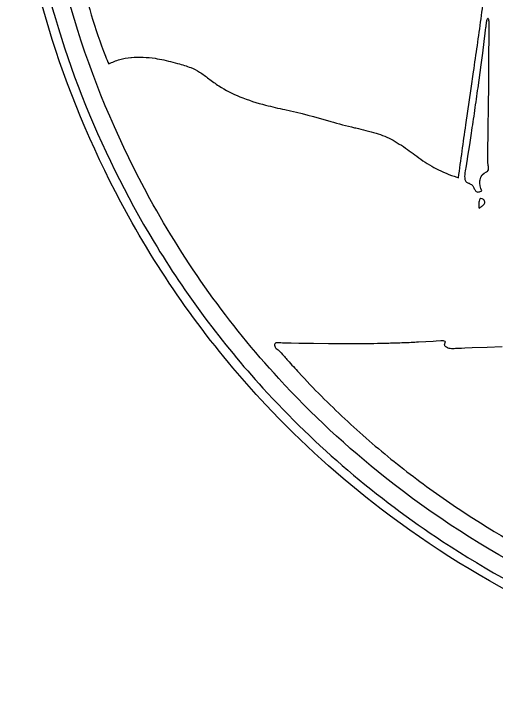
# Model space of a CAD drawing. Header units: metres. Extents: x 0.2 to 11.8, y 0.2 to 11.8.
# Drawn here: x 0.244 to 3.16, y 0.196 to 4.399 of the extents above; entities that cross this region are included whole.
import ezdxf

# ---------------------------------------------------------------- set-up
doc = ezdxf.new("R2010")
doc.units = ezdxf.units.M

msp = doc.modelspace()

# ---------------------------------------------------------------- linework, layer by layer
at = {"layer": 'Layer 1', "color": 0}
for points in [[(11.44927, 4.46999, -0.0971), (10.44344, 2.50247, -0.0402), (9.83347, 1.84359, -0.059), (8.7686, 1.07638, -0.0978), (6.65384, 0.39465, -0.0405), (5.75194, 0.3625), (5.75194, 0.3625, -0.0594), (4.44979, 0.57958, -0.0971), (2.48925, 1.59258, -0.0395), (1.84545, 2.19202, -0.0601), (1.06715, 3.27993, -0.097), (0.39794, 5.38226, -0.0386)], [(11.57739, 4.41896, -0.0927), (10.6115, 2.48336, -0.0422), (9.96654, 1.76588, -0.06), (8.8615, 0.95466, -0.0949), (6.76544, 0.24878, -0.0408), (5.83409, 0.1986), (5.83409, 0.1986, -0.0591), (4.50075, 0.39601, -0.0974), (2.46498, 1.4013, -0.0411), (1.76765, 2.03208, -0.0598), (0.95989, 3.13387, -0.0973), (0.24615, 5.28886, -0.0403)], [(0.37504, 4.84973, 0.085), (1.09177, 3.01738, 0.0488), (1.74968, 2.13395, 0.0626), (2.83666, 1.20596, 0.083), (4.59307, 0.42825, 0.0502), (5.71077, 0.25844), (5.71077, 0.25844, 0.061), (7.09344, 0.35942, 0.0883), (8.9956, 1.09734, 0.0481), (9.8648, 1.74779, 0.0623), (10.78766, 2.82955, 0.0861), (11.58365, 4.657, 0.0486)], [(0.64115, 4.65179, 0.0096), (0.71224, 4.39306, 0.0222), (0.79835, 4.14304, 0.0058), (0.81784, 4.09587, -0.0447), (0.88478, 4.12278, -0.0491), (0.95171, 4.13449), (0.95452, 4.13475, -0.0586), (1.09791, 4.13009, -0.0261), (1.20533, 4.10675), (1.23458, 4.09895, -0.0292), (1.31465, 4.07338, -0.0484), (1.36669, 4.04701, -0.0183), (1.42249, 4.00672, 0.0204), (1.48396, 3.96262, 0.0441), (1.61042, 3.8976, 0.0337), (1.76657, 3.84654, 0.0118), (1.88283, 3.81951, -0.0203), (2.15975, 3.74785, 0.0131), (2.30393, 3.7101), (2.31196, 3.70815, -0.0085), (2.4344, 3.67702, -0.0586), (2.5371, 3.63373, -0.0304), (2.63522, 3.56994, -0.0046), (2.67994, 3.5367, 0.0347), (2.78411, 3.46996), (2.79577, 3.46351, 0.0488), (2.92193, 3.41047), (2.933, 3.40701), (2.933, 3.40701, -0.0031), (2.97715, 3.72761), (3.00906, 3.94819), (3.02357, 4.048, 0.0022), (3.0689, 4.36857, 0.0048), (3.10978, 4.6898, 0.0074)], [(3.19659, 2.38254), (3.10615, 2.38014), (3.01567, 2.37698), (2.97044, 2.37507), (2.95079, 2.37414), (2.92525, 2.37298), (2.91447, 2.37234, -0.0617), (2.88154, 2.37281), (2.87637, 2.37386, -0.1272), (2.85585, 2.38392, -0.2372), (2.84886, 2.39841), (2.84904, 2.40043, -0.0669), (2.85149, 2.40745, 0.137), (2.85342, 2.41435, 0.2662), (2.85126, 2.41665, 0.0803), (2.83115, 2.41962), (2.82562, 2.41953), (2.7973, 2.41768), (2.78031, 2.41649), (2.73561, 2.41372), (2.69083, 2.41126, -0.0035), (2.6009, 2.40726, -0.0029), (2.51056, 2.40441, -0.0049), (2.32911, 2.4016, -0.0035), (2.14742, 2.40178), (2.0568, 2.40268), (1.9665, 2.40396), (1.92147, 2.4047), (1.90358, 2.40502), (1.87655, 2.40541, -0.0297), (1.85909, 2.40697, 0.0557), (1.83549, 2.40831, 0.0666), (1.82853, 2.40668, 0.3325), (1.82017, 2.3927, 0.2278), (1.83099, 2.37372, -0.061), (1.8688, 2.33778), (1.88015, 2.32431, 0.0137), (1.90018, 2.30108, -0.0044), (1.93404, 2.26378, 0.0041), (1.96675, 2.22771, 0.0089), (2.10361, 2.08478, 0.0185), (2.39229, 1.81518, 0.0183), (2.69949, 1.56802, 0.018), (3.02346, 1.34396, 0.0354), (3.71471, 0.96796, 0.0351)]]:
    msp.add_lwpolyline(points, format="xyb", dxfattribs=at)
for points in [[(3.07274, 3.32831, -0.1383), (3.06249, 3.38902), (3.06326, 3.39388, -0.2552), (3.10273, 3.44328, 0.2945), (3.11432, 3.45952, 0.0684), (3.11245, 3.48112), (3.11207, 3.48323, -0.0518), (3.10956, 3.50529, 0.0078), (3.11018, 3.54612), (3.11042, 3.57218), (3.11092, 3.61275), (3.1112, 3.63883), (3.112, 3.70525), (3.11362, 3.83776), (3.11516, 3.9703), (3.11647, 4.10342), (3.11702, 4.1704), (3.11745, 4.23774), (3.11764, 4.27157), (3.11778, 4.30554), (3.11779, 4.31882, -0.0122), (3.11801, 4.33957, 0.0765), (3.11537, 4.36476, 0.2), (3.11169, 4.37031), (3.11054, 4.3705, 0.2405), (3.10621, 4.3667, 0.076), (3.10033, 4.34731, 0.023), (3.09897, 4.33713, -0.0131), (3.09642, 4.31529), (3.09469, 4.3017), (3.09193, 4.2795), (3.09025, 4.26625), (3.0858, 4.23093), (3.07678, 4.16067), (3.06763, 4.09083), (3.04888, 3.9521, -0.0015), (3.02941, 3.81405, -0.0017), (3.00906, 3.67602), (2.99852, 3.60681), (2.98771, 3.53735), (2.9849, 3.51946), (2.97665, 3.46765), (2.97514, 3.45869, 0.0359), (2.9698, 3.41493, 0.0436), (2.97087, 3.39618, 0.2149), (2.98111, 3.38117, 0.0431), (2.99613, 3.37318, -0.0677), (3.01529, 3.36216, -0.0971), (3.02205, 3.3538), (3.02614, 3.3453, 0.0647), (3.03622, 3.32751, 0.304), (3.05591, 3.32096, 0.0833), (3.07274, 3.32831)], [(3.08078, 3.24014, 0.1982), (3.09104, 3.25451, 0.2539), (3.0835, 3.2749, 0.2153), (3.06854, 3.28089, 0.2839), (3.05866, 3.27262, 0.1009), (3.05639, 3.25815, -0.0156), (3.05557, 3.23259), (3.05551, 3.23138, 0.1285), (3.05663, 3.2223, 0.3857), (3.05844, 3.22259, 0.0316), (3.06554, 3.22816, -0.0212), (3.08078, 3.24014)]]:
    msp.add_lwpolyline(points, format="xyb", close=True, dxfattribs=at)

doc.saveas('drawing.dxf')
